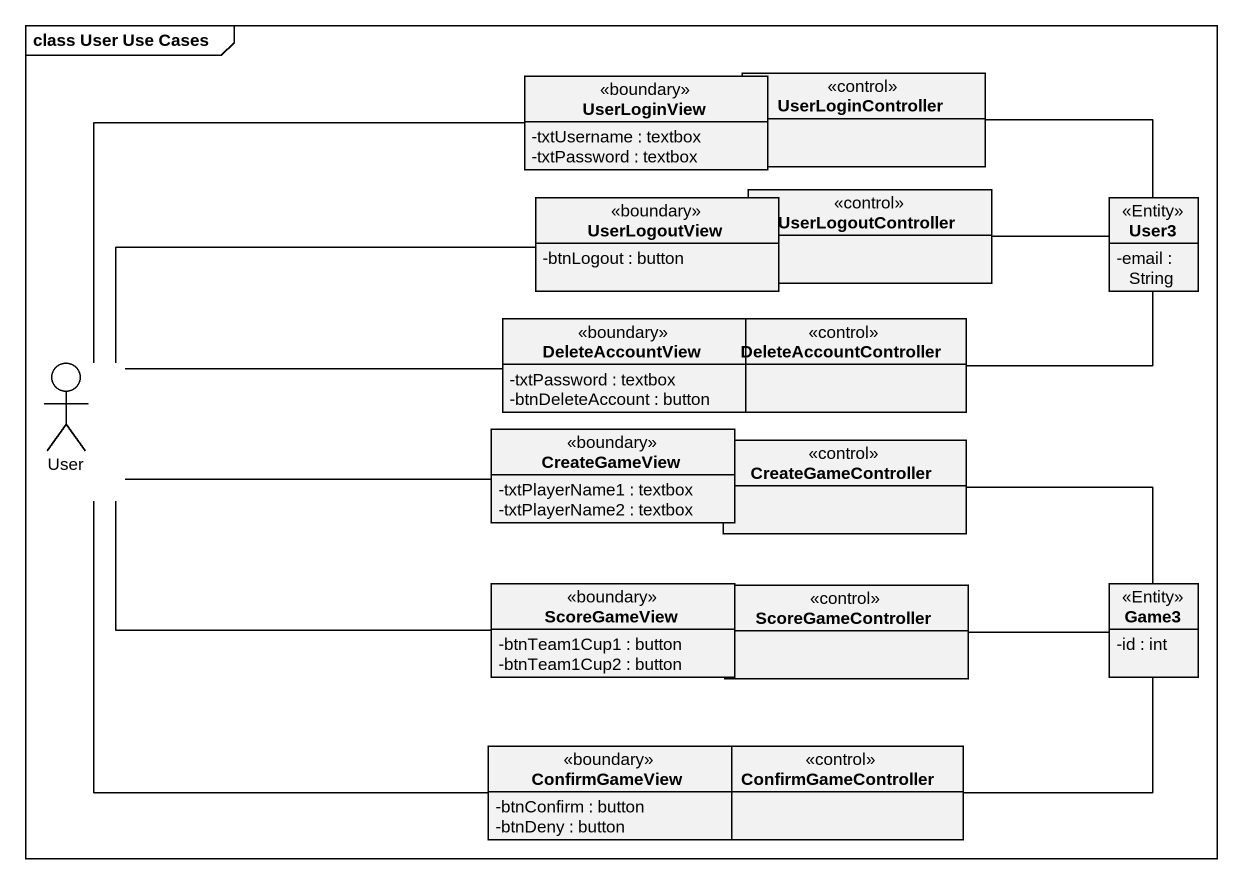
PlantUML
@startuml
mainframe class User Use Cases
allowmixing
hide circle
hide empty members
skinparam classAttributeIconSize 0
class UserLoginView <<boundary>> {
  -txtUsername : textbox
  -txtPassword : textbox
}
class UserLoginController <<control>>
class UserLogoutView <<boundary>> {
  -btnLogout : button
}
class UserLogoutController <<control>>
class User3 <<Entity>> {
  -email : String
}
class DeleteAccountView <<boundary>> {
  -txtPassword : textbox
  -btnDeleteAccount : button
}
class DeleteAccountController <<control>>
actor User
class CreateGameView <<boundary>> {
  -txtPlayerName1 : textbox
  -txtPlayerName2 : textbox
}
class CreateGameController <<control>>
class ScoreGameView <<boundary>> {
  -btnTeam1Cup1 : button
  -btnTeam1Cup2 : button
}
class ScoreGameController <<control>>
class Game3 <<Entity>> {
  -id : int
}
class ConfirmGameView <<boundary>> {
  -btnConfirm : button
  -btnDeny : button
}
class ConfirmGameController <<control>>
UserLoginView -right- UserLoginController
UserLoginView -left- User
UserLoginController -right- User3
UserLogoutView -right- UserLogoutController
UserLogoutView -left- User
UserLogoutController -right- User3
DeleteAccountView -right- DeleteAccountController
DeleteAccountView -left- User
DeleteAccountController -right- User3
CreateGameView -left- User
CreateGameView -right- CreateGameController
CreateGameController -right- Game3
ScoreGameView -left- User
ScoreGameView -right- ScoreGameController
ScoreGameController -right- Game3
ConfirmGameView -up- User
ConfirmGameView -right- ConfirmGameController
ConfirmGameController -right- Game3
@enduml
